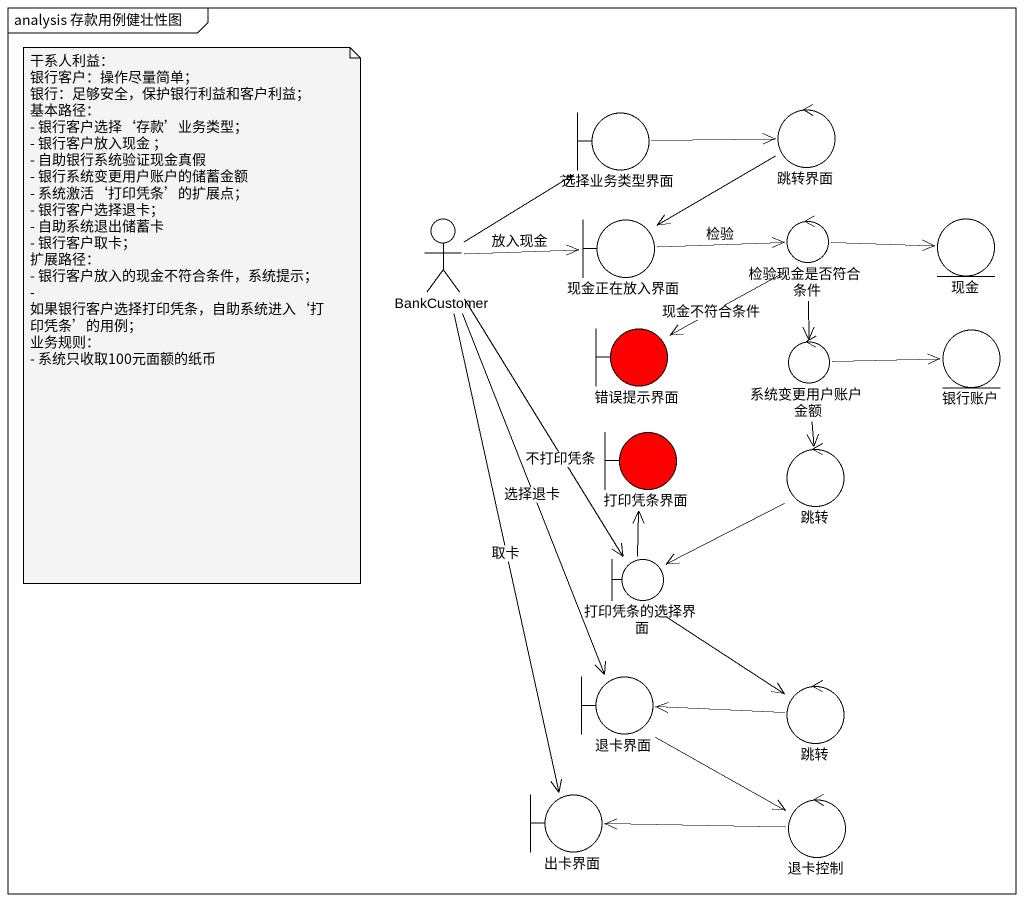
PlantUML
@startuml
mainframe analysis 存款用例健壮性图
boundary 选择业务类型界面
control 跳转界面
actor BankCustomer
boundary 现金正在放入界面
control 检验现金是否符合条件
entity 现金
boundary 错误提示界面 #FF0000
control 系统变更用户账户金额
entity 银行账户
boundary 打印凭条界面 #FF0000
control 跳转
boundary 打印凭条的选择界面
boundary 退卡界面
control "跳转" as 跳转_2
boundary 出卡界面
control 退卡控制
选择业务类型界面 -right-> 跳转界面
跳转界面 --> 现金正在放入界面
BankCustomer -up-> 选择业务类型界面
BankCustomer -right-> 现金正在放入界面 : 放入现金
BankCustomer --> 打印凭条的选择界面 : 不打印凭条
BankCustomer --> 退卡界面 : 选择退卡
BankCustomer --> 出卡界面 : 取卡
现金正在放入界面 -right-> 检验现金是否符合条件 : 检验
检验现金是否符合条件 -right-> 现金
检验现金是否符合条件 --> 错误提示界面 : 现金不符合条件
检验现金是否符合条件 --> 系统变更用户账户金额
系统变更用户账户金额 -right-> 银行账户
系统变更用户账户金额 --> 跳转
跳转 --> 打印凭条的选择界面
打印凭条的选择界面 -up-> 打印凭条界面
打印凭条的选择界面 --> 跳转_2
退卡界面 --> 退卡控制
跳转_2 -left-> 退卡界面
退卡控制 -left-> 出卡界面
note as N1
  干系人利益：
  银行客户：操作尽量简单；
  银行：足够安全，保护银行利益和客户利益；
  基本路径：
  - 银行客户选择‘存款’业务类型；
  - 银行客户放入现金 ；
  - 自助银行系统验证现金真假
  - 银行系统变更用户账户的储蓄金额
  - 系统激活‘打印凭条’的扩展点；
  - 银行客户选择退卡；
  - 自助系统退出储蓄卡
  - 银行客户取卡；
  扩展路径：
  - 银行客户放入的现金不符合条件，系统提示；
  - 如果银行客户选择打印凭条，自助系统进入‘打印凭条’的用例；
  业务规则：
  - 系统只收取100元面额的纸币
end note
@enduml
